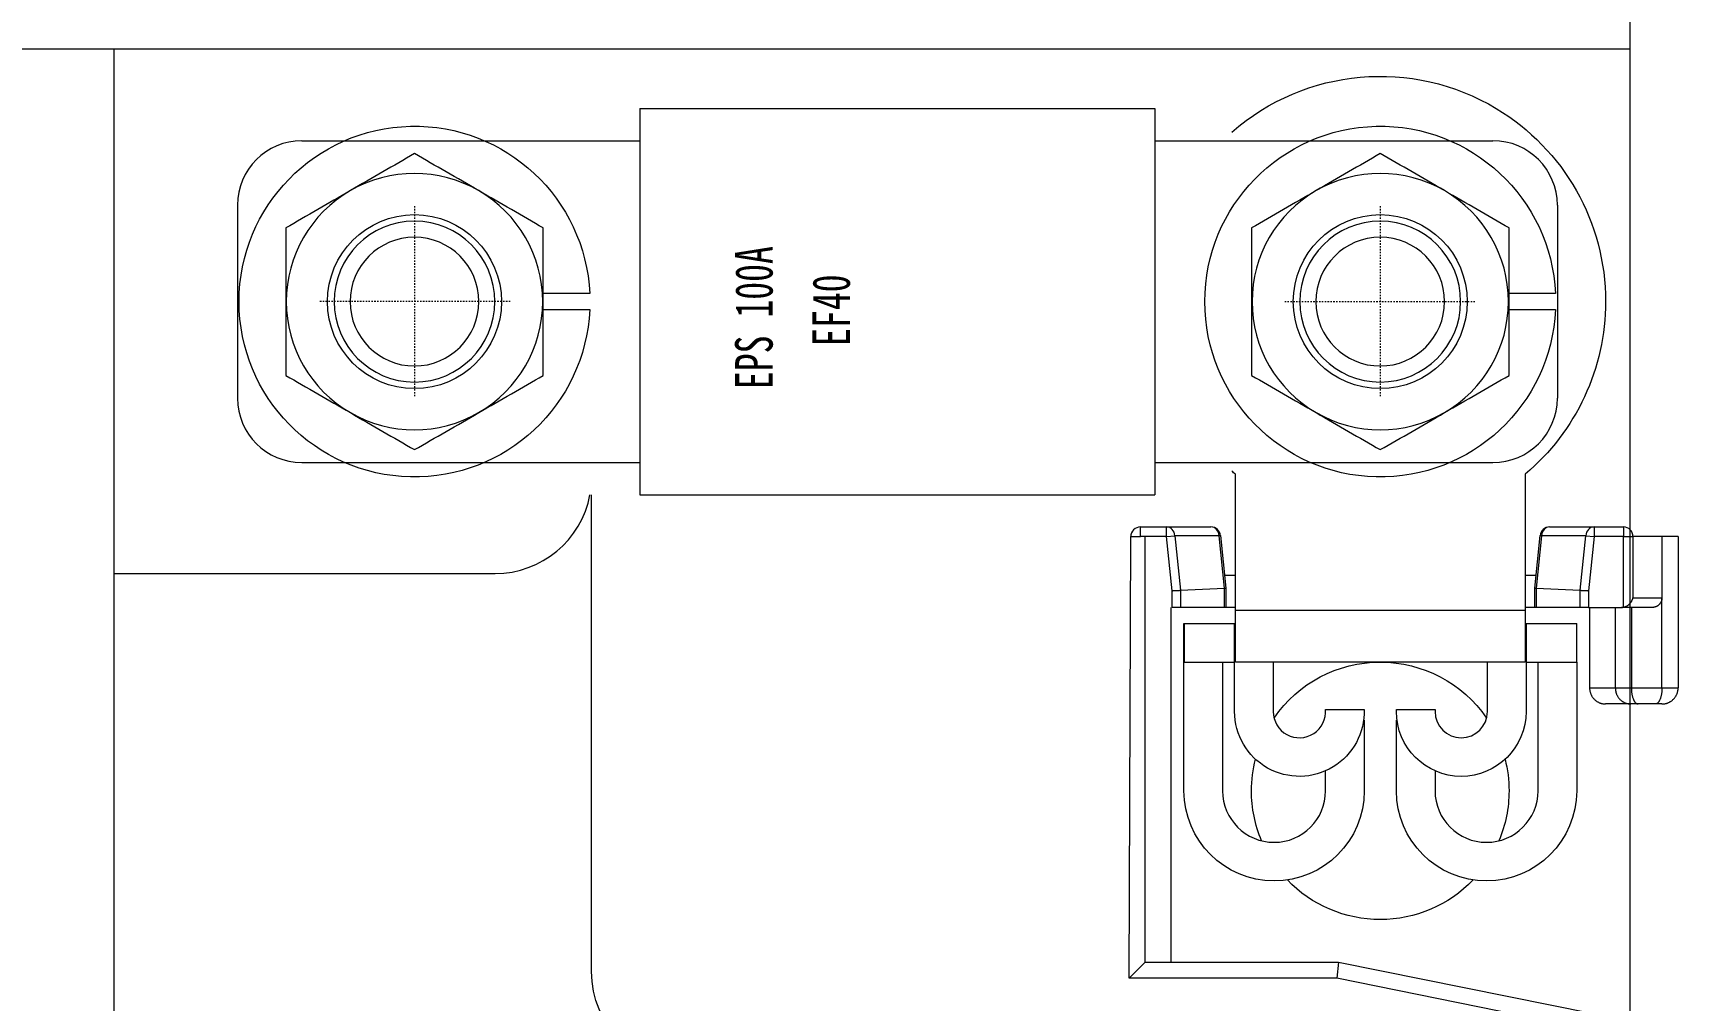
# Model space of a CAD drawing. Header units: inches. Extents: x 47316 to 59086, y 3141 to 11743.
# Drawn here: x 50872.6 to 50987.6, y 10052.1 to 10119.7 of the extents above; entities that cross this region are included whole.
import ezdxf
from ezdxf.enums import TextEntityAlignment as Align

# ---------------------------------------------------------------- set-up
doc = ezdxf.new("R2010")
doc.units = ezdxf.units.IN
doc.header["$MEASUREMENT"] = 0
doc.linetypes.add('CENTER', pattern=[0.6, 0.375, -0.075, 0.075, -0.075])
doc.styles.add('仿宋', font='仿宋_GB2312.ttf', dxfattribs={"width": 0.7})

msp = doc.modelspace()

# ---------------------------------------------------------------- linework, layer by layer
at = {"color": 0, "linetype": 'Continuous', "lineweight": 15}
for p, q in [((50984.24, 10200.36), (50984.24, 9939.58)), ((50984.24, 10118.59), (50865.95, 10118.59)), ((50878.28, 10118.59), (50878.28, 10025.29)), ((50908.27, 10100.93), (50908.3, 10100.93)), ((50911.55, 10101.49), (50908.3, 10101.49)), ((50975.77, 10100.93), (50975.8, 10100.93)), ((50979.05, 10101.49), (50975.8, 10101.49)), ((50908.3, 10100.37), (50911.55, 10100.37)), ((50975.8, 10100.37), (50979.05, 10100.37)), ((50956.68, 10079.33), (50956.68, 10088.86)), ((50976.93, 10088.86), (50976.93, 10079.33)), ((50911.68, 10054.09), (50911.68, 10087.43)), ((50949.25, 10053.63), (50949.37, 10084.5)), ((50949.37, 10084.5), (50950.04, 10084.5)), ((50950.04, 10085.18), (50951.87, 10085.18)), ((50950.04, 10084.5), (50950.04, 10085.18)), ((50951.87, 10084.5), (50950.04, 10084.5)), ((50950.38, 10054.76), (50950.38, 10084.5)), ((50951.87, 10085.18), (50954.97, 10085.18)), ((50951.87, 10084.5), (50951.87, 10085.18)), ((50951.87, 10084.5), (50952.44, 10084.56)), ((50952.25, 10080.72), (50951.87, 10084.5)), ((50955.54, 10084.56), (50952.44, 10084.56)), ((50952.44, 10084.56), (50952.83, 10080.75)), ((50955.54, 10084.56), (50955.64, 10084.57)), ((50955.91, 10080.9), (50955.54, 10084.56)), ((50955.64, 10084.57), (50956, 10080.9)), ((50977.6, 10080.9), (50977.97, 10084.57)), ((50978.07, 10084.56), (50977.7, 10080.9)), ((50977.97, 10084.57), (50978.07, 10084.56)), ((50981.16, 10084.56), (50978.07, 10084.56)), ((50978.64, 10085.18), (50981.74, 10085.18)), ((50980.78, 10080.75), (50981.16, 10084.56)), ((50981.16, 10084.56), (50981.74, 10084.5)), ((50981.74, 10084.5), (50981.36, 10080.72)), ((50981.74, 10085.18), (50981.74, 10084.5)), ((50981.74, 10085.18), (50983.8, 10085.18)), ((50983.8, 10084.5), (50981.74, 10084.5)), ((50983.8, 10085.18), (50983.8, 10084.5)), ((50983.8, 10079.57), (50983.8, 10084.5)), ((50983.8, 10084.5), (50984.46, 10084.5)), ((50984.46, 10084.5), (50984.46, 10080.23)), ((50987.62, 10084.5), (50984.46, 10084.5)), ((50986.49, 10084.5), (50986.49, 10080.23)), ((50987.62, 10084.5), (50987.62, 10073.93)), ((50955.91, 10081.8), (50956.68, 10081.8)), ((50956, 10080.9), (50956, 10079.55)), ((50976.93, 10081.8), (50977.69, 10081.8)), ((50977.6, 10079.55), (50977.6, 10080.9)), ((50952.25, 10079.55), (50952.25, 10080.72)), ((50952.83, 10080.75), (50955.91, 10080.9)), ((50952.83, 10080.75), (50952.83, 10079.55)), ((50955.91, 10079.55), (50955.91, 10080.9)), ((50977.7, 10080.9), (50977.7, 10079.55)), ((50977.7, 10080.9), (50980.78, 10080.75)), ((50980.78, 10079.55), (50980.78, 10080.75)), ((50981.36, 10080.72), (50981.36, 10079.55)), ((50984.46, 10080.23), (50986.49, 10080.23)), ((50986.49, 10073.93), (50986.49, 10080.23)), ((50952.18, 10054.76), (50952.18, 10079.55)), ((50952.83, 10079.55), (50952.25, 10079.55)), ((50955.91, 10079.55), (50952.83, 10079.55)), ((50956, 10079.55), (50955.91, 10079.55)), ((50956.68, 10079.55), (50956, 10079.55)), ((50956.68, 10075.73), (50956.68, 10079.33)), ((50976.93, 10079.33), (50956.68, 10079.33)), ((50977.6, 10079.55), (50976.93, 10079.55)), ((50976.93, 10079.33), (50976.93, 10075.73)), ((50977.7, 10079.55), (50977.6, 10079.55)), ((50980.78, 10079.55), (50977.7, 10079.55)), ((50981.36, 10079.55), (50980.78, 10079.55)), ((50981.36, 10079.55), (50983.67, 10079.55)), ((50981.43, 10079.55), (50981.43, 10073.93)), ((50983.23, 10079.55), (50983.23, 10073.93)), ((50985.81, 10079.55), (50983.67, 10079.55)), ((50984.35, 10079.55), (50984.35, 10073.93)), ((50953.08, 10078.43), (50953.12, 10078.43)), ((50953.08, 10066.73), (50953.08, 10078.43)), ((50953.12, 10075.73), (50953.12, 10078.43)), ((50953.12, 10078.43), (50956.62, 10078.43)), ((50956.62, 10072.27), (50956.62, 10078.43)), ((50956.62, 10078.43), (50956.68, 10078.43)), ((50976.93, 10078.43), (50976.99, 10078.43)), ((50976.99, 10078.43), (50976.99, 10072.27)), ((50976.99, 10078.43), (50980.53, 10078.43)), ((50980.53, 10075.73), (50980.53, 10078.43)), ((50953.12, 10075.73), (50956.62, 10075.73)), ((50955.78, 10075.73), (50955.78, 10066.73)), ((50976.93, 10075.73), (50956.68, 10075.73)), ((50959.32, 10075.73), (50959.32, 10072.27)), ((50974.29, 10072.27), (50974.29, 10075.73)), ((50976.99, 10075.73), (50980.53, 10075.73)), ((50977.83, 10066.73), (50977.83, 10075.73)), ((50980.53, 10075.73), (50980.53, 10066.73)), ((50981.43, 10073.93), (50983.23, 10073.93)), ((50983.23, 10073.93), (50984.35, 10073.93)), ((50984.35, 10073.93), (50986.49, 10073.93)), ((50986.49, 10073.93), (50987.62, 10073.93)), ((50962.97, 10072.42), (50965.68, 10072.42)), ((50967.93, 10072.42), (50970.64, 10072.42)), ((50984.32, 10072.8), (50982.55, 10072.8)), ((50984.82, 10072.8), (50984.32, 10072.8)), ((50986.03, 10072.8), (50984.82, 10072.8)), ((50986.49, 10072.8), (50986.03, 10072.8)), ((50965.64, 10071.68), (50965.68, 10071.68)), ((50965.68, 10071.68), (50965.68, 10066.73)), ((50967.93, 10066.73), (50967.93, 10071.68)), ((50967.93, 10071.68), (50967.97, 10071.68)), ((50962.98, 10066.73), (50962.98, 10068.13)), ((50970.63, 10068.13), (50970.63, 10066.73)), ((50950.38, 10054.76), (50949.25, 10053.63)), ((50950.38, 10054.76), (50963.88, 10054.76)), ((50963.88, 10054.76), (50963.77, 10053.63)), ((50963.88, 10054.76), (50984.58, 10050.57)), ((50963.77, 10053.63), (50949.25, 10053.63)), ((50984.35, 10049.46), (50963.77, 10053.63))]:
    msp.add_line(p, q, dxfattribs=at)
at = {"color": 0, "lineweight": 15}
for p, q in [((50915.05, 10114.43), (50951.05, 10114.43)), ((50915.05, 10114.43), (50915.05, 10087.43)), ((50951.05, 10114.43), (50951.05, 10087.43)), ((50891.43, 10112.18), (50915.05, 10112.18)), ((50951.05, 10112.18), (50974.68, 10112.18)), ((50886.93, 10107.68), (50886.93, 10094.18)), ((50979.18, 10107.68), (50979.18, 10094.18)), ((50891.43, 10089.68), (50915.05, 10089.68)), ((50951.05, 10089.68), (50974.68, 10089.68)), ((50915.05, 10087.43), (50951.05, 10087.43)), ((50878.28, 10081.92), (50904.93, 10081.92))]:
    msp.add_line(p, q, dxfattribs=at)
at = {"color": 0, "linetype": 'CENTER', "lineweight": 15, "ltscale": 0.108}
for p, q in [((50899.3, 10107.61), (50899.3, 10094.25)), ((50966.8, 10107.61), (50966.8, 10094.25)), ((50905.99, 10100.93), (50892.62, 10100.93)), ((50960.12, 10100.93), (50973.49, 10100.93))]:
    msp.add_line(p, q, dxfattribs=at)
at = {"color": 0, "lineweight": 15}
for centre in [(50899.3, 10100.93), (50966.8, 10100.93)]:
    msp.add_circle(centre, 6.08, dxfattribs=at)
at = {"color": 0, "linetype": 'Continuous', "lineweight": 15, "extrusion": (0, 0, -1)}
for centre, radius, start, end in [((-50966.8, 10100.93), 15.75, 48.8294, 121.0022), ((-50966.8, 10100.93), 15.75, 121.0022, 180), ((-50899.3, 10100.93), 12.26, 182.6292, 177.3708), ((-50966.8, 10100.93), 12.26, 182.6292, 177.3708), ((-50966.8, 10100.93), 15.75, 180, 229.9948), ((-50966.8, 10100.93), 15.75, 310.0052, 311.1706), ((-50966.8, 10066.73), 9, 34.4222, 145.5778), ((-50961.15, 10072.27), 4.53, 178.1345, 0), ((-50972.46, 10072.27), 4.53, 0, 1.8655), ((-50972.46, 10072.27), 4.53, 180, 0), ((-50966.8, 10066.73), 9, 0, 14.2341), ((-50966.8, 10066.73), 9, 165.7659, 180), ((-50959.38, 10066.73), 6.3, 180, 0), ((-50966.8, 10066.73), 9, 337.1597, 0), ((-50974.23, 10066.73), 6.3, 180, 0), ((-50966.8, 10066.73), 9, 180, 202.8403), ((-50966.8, 10066.73), 9, 223.8159, 316.1841), ((-50918.43, 10054.09), 6.75, 270, 0)]:
    msp.add_arc(centre, radius, start, end, dxfattribs=at)
at = {"color": 0, "lineweight": 15}
for centre, radius, start, end in [((50891.43, 10107.68), 4.5, 90, 180), ((50974.68, 10107.68), 4.5, 0, 90), ((50891.43, 10094.18), 4.5, 180, 270), ((50974.68, 10094.18), 4.5, 270, 0), ((50904.93, 10088.67), 6.75, 270, 349.436)]:
    msp.add_arc(centre, radius, start, end, dxfattribs=at)
at = {"color": 0, "linetype": 'Continuous', "lineweight": 15}
for centre, radius, start, end in [((50899.3, 10100.93), 8.96, 60, 120), ((50966.8, 10100.93), 8.96, 60, 120), ((50899.3, 10100.93), 8.96, 120, 240), ((50899.3, 10100.93), 8.96, 0, 60), ((50966.8, 10100.93), 8.96, 120, 240), ((50966.8, 10100.93), 8.96, 0, 60), ((50899.3, 10100.93), 5.62, 90, 270), ((50899.3, 10100.93), 5.62, 270, 90), ((50966.8, 10100.93), 5.62, 90, 270), ((50966.8, 10100.93), 5.62, 270, 90), ((50899.3, 10100.93), 4.5, 90, 270), ((50899.3, 10100.93), 4.5, 270, 90), ((50966.8, 10100.93), 4.5, 90, 270), ((50966.8, 10100.93), 4.5, 270, 90), ((50899.3, 10100.93), 8.96, 300, 0), ((50966.8, 10100.93), 8.96, 300, 0), ((50899.3, 10100.93), 8.96, 240, 300), ((50966.8, 10100.93), 8.96, 240, 300), ((50950.04, 10084.5), 0.675, 90, 180), ((50954.97, 10084.5), 0.675, 5.7106, 90), ((50978.64, 10084.5), 0.675, 90, 174.2894), ((50961.15, 10072.27), 1.83, 180, 4.6248), ((50972.46, 10072.27), 1.83, 175.3752, 180), ((50972.46, 10072.27), 1.83, 180, 0), ((50959.38, 10066.73), 3.6, 180, 0), ((50974.23, 10066.73), 3.6, 180, 0)]:
    msp.add_arc(centre, radius, start, end, dxfattribs=at)
for centre, major_axis, ratio, start_param, end_param in [((50951.87, 10084.5), (0, -0.675), 0.85636, 1.656224, 3.141593), ((50954.97, 10084.5), (0, -0.675), 0.85636, 1.656224, 3.141593), ((50978.64, 10084.5), (0, 0.675), 0.85636, 0, 1.485369), ((50981.74, 10084.5), (0, 0.675), 0.85636, 0, 1.485369), ((50983.8, 10084.5), (0, 0.675), 0.982424, 4.712389, 6.283185)]:
    msp.add_ellipse(centre, major_axis=major_axis, ratio=ratio, start_param=start_param, end_param=end_param, dxfattribs=at)
for points in [[(50899.3, 10111.28), (50897.84, 10110.43), (50896.35, 10109.57), (50894.82, 10108.69)], [(50903.79, 10108.69), (50902.26, 10109.57), (50900.77, 10110.43), (50899.3, 10111.28)], [(50966.8, 10111.28), (50965.34, 10110.43), (50963.85, 10109.57), (50962.32, 10108.69)], [(50971.29, 10108.69), (50969.76, 10109.57), (50968.27, 10110.43), (50966.8, 10111.28)], [(50894.82, 10108.69), (50893.28, 10107.8), (50891.78, 10106.93), (50890.3, 10106.08)], [(50908.3, 10106.08), (50906.83, 10106.93), (50905.33, 10107.8), (50903.79, 10108.69)], [(50962.32, 10108.69), (50960.78, 10107.8), (50959.28, 10106.93), (50957.8, 10106.08)], [(50975.8, 10106.08), (50974.33, 10106.93), (50972.83, 10107.8), (50971.29, 10108.69)], [(50908.3, 10100.93), (50908.3, 10102.69), (50908.3, 10104.4), (50908.3, 10106.08)], [(50975.8, 10100.93), (50975.8, 10102.69), (50975.8, 10104.4), (50975.8, 10106.08)], [(50908.3, 10095.77), (50908.3, 10097.46), (50908.3, 10099.17), (50908.3, 10100.93)], [(50975.8, 10095.77), (50975.8, 10097.46), (50975.8, 10099.17), (50975.8, 10100.93)], [(50890.3, 10095.77), (50891.78, 10094.92), (50893.28, 10094.06), (50894.82, 10093.17)], [(50903.79, 10093.17), (50905.33, 10094.06), (50906.83, 10094.92), (50908.3, 10095.77)], [(50957.8, 10095.77), (50959.28, 10094.92), (50960.78, 10094.06), (50962.32, 10093.17)], [(50971.29, 10093.17), (50972.83, 10094.06), (50974.33, 10094.92), (50975.8, 10095.77)], [(50894.82, 10093.17), (50896.35, 10092.28), (50897.84, 10091.42), (50899.3, 10090.58)], [(50899.3, 10090.58), (50900.77, 10091.42), (50902.26, 10092.28), (50903.79, 10093.17)], [(50962.32, 10093.17), (50963.85, 10092.28), (50965.34, 10091.42), (50966.8, 10090.58)], [(50966.8, 10090.58), (50968.27, 10091.42), (50969.76, 10092.28), (50971.29, 10093.17)]]:
    msp.add_open_spline(points, degree=3, dxfattribs=at)
for points in [[(50890.3, 10106.08), (50890.3, 10104.4), (50890.3, 10102.69), (50890.3, 10099.19), (50890.3, 10097.46), (50890.3, 10095.77)], [(50957.8, 10106.08), (50957.8, 10104.4), (50957.8, 10102.69), (50957.8, 10099.19), (50957.8, 10097.46), (50957.8, 10095.77)]]:
    msp.add_open_spline(points, degree=3, knots=[0, 0, 0, 0, 0.5, 0.5, 1, 1, 1, 1], dxfattribs=at)
for points, weights in [([(50955.91, 10080.9), (50955.97, 10080.9), (50956, 10080.9), (50956, 10080.9)], [1, 0.97580995214, 0.97580995214, 1]), ([(50977.6, 10080.9), (50977.6, 10080.9), (50977.64, 10080.9), (50977.7, 10080.9)], [1, 0.97580995214, 0.97580995214, 1]), ([(50952.25, 10080.72), (50952.49, 10080.73), (50952.7, 10080.74), (50952.83, 10080.75)], [1, 0.913466604502, 0.913466604502, 1]), ([(50980.78, 10080.75), (50980.91, 10080.74), (50981.12, 10080.73), (50981.36, 10080.72)], [1, 0.913466604502, 0.913466604502, 1]), ([(50983.8, 10079.57), (50984.13, 10079.63), (50984.4, 10079.89), (50984.46, 10080.23)], [1, 0.846852919852, 0.846852919852, 1]), ([(50986.49, 10080.23), (50986.49, 10079.83), (50986.21, 10079.55), (50985.81, 10079.55)], [1, 0.804737854124, 0.804737854124, 1]), ([(50983.67, 10079.55), (50983.71, 10079.55), (50983.75, 10079.56), (50983.8, 10079.57)], [1, 0.997064278103, 0.997064278103, 1]), ([(50981.43, 10073.93), (50981.43, 10073.27), (50981.9, 10072.8), (50982.55, 10072.8)], [1, 0.804737854124, 0.804737854124, 1]), ([(50983.23, 10073.93), (50983.23, 10073.27), (50983.68, 10072.8), (50984.32, 10072.8)], [1, 0.804737854124, 0.804737854124, 1]), ([(50984.35, 10073.93), (50984.35, 10073.27), (50984.55, 10072.8), (50984.82, 10072.8)], [1, 0.804737854124, 0.804737854124, 1]), ([(50986.49, 10073.93), (50986.49, 10073.27), (50986.3, 10072.8), (50986.03, 10072.8)], [1, 0.804737854124, 0.804737854124, 1]), ([(50986.49, 10072.8), (50987.15, 10072.8), (50987.62, 10073.27), (50987.62, 10073.93)], [1, 0.804737854124, 0.804737854124, 1])]:
    msp.add_rational_spline(points, weights, degree=3, dxfattribs=at)

# ---------------------------------------------------------------- texts
at = {"color": 0, "linetype": 'Continuous', "lineweight": 15, "style": '仿宋', "width": 0.7}
for s, p in [('EPS 100A', (50923.02, 10099.81)), ('EF40', (50928.44, 10100.33))]:
    msp.add_text(s, height=2.625, rotation=90, dxfattribs=at).set_placement(p, align=Align.MIDDLE)

doc.saveas('drawing.dxf')
